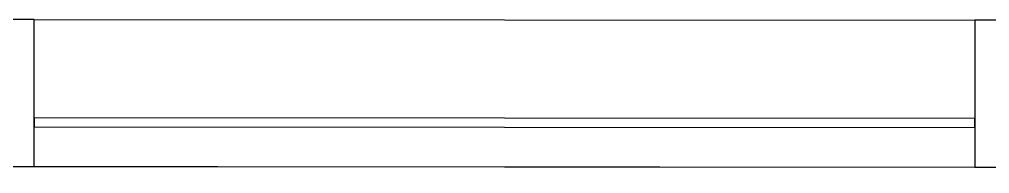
# Model space of a CAD drawing. Header units: metres. Extents: x 2.3 to 42.8, y 0.9 to 31.9.
# Drawn here: x 27.768 to 28.417, y 9.467 to 9.57 of the extents above; entities that cross this region are included whole.
import ezdxf

# ---------------------------------------------------------------- set-up
doc = ezdxf.new("R2010")
doc.units = ezdxf.units.M
doc.layers.add('ARREDI', color=9, linetype='Continuous')
doc.layers.add('PARETI_STRUTTURE', color=7, linetype='Continuous')

msp = doc.modelspace()

# ---------------------------------------------------------------- linework, layer by layer
at = {"layer": 'ARREDI'}
msp.add_lwpolyline([(28.40758, 9.50359), (27.77759, 9.50403), (27.77759, 9.49813), (28.40758, 9.49769)], close=True, dxfattribs=at)
at = {"layer": 'PARETI_STRUTTURE'}
for points in [[(27.77765, 9.56999), (27.75796, 9.57), (27.75788, 9.47157), (27.77758, 9.47156)], [(28.42731, 9.56952), (28.40763, 9.56954), (28.40755, 9.47111), (28.42724, 9.47109)]]:
    msp.add_lwpolyline(points, close=True, dxfattribs=at)
for points in [[(27.77765, 9.56999), (28.40763, 9.56955)], [(25.82857, 9.47303), (34.11605, 9.46683)], [(27.77757, 9.47156), (28.40756, 9.47111)]]:
    msp.add_lwpolyline(points, dxfattribs=at)

doc.saveas('drawing.dxf')
